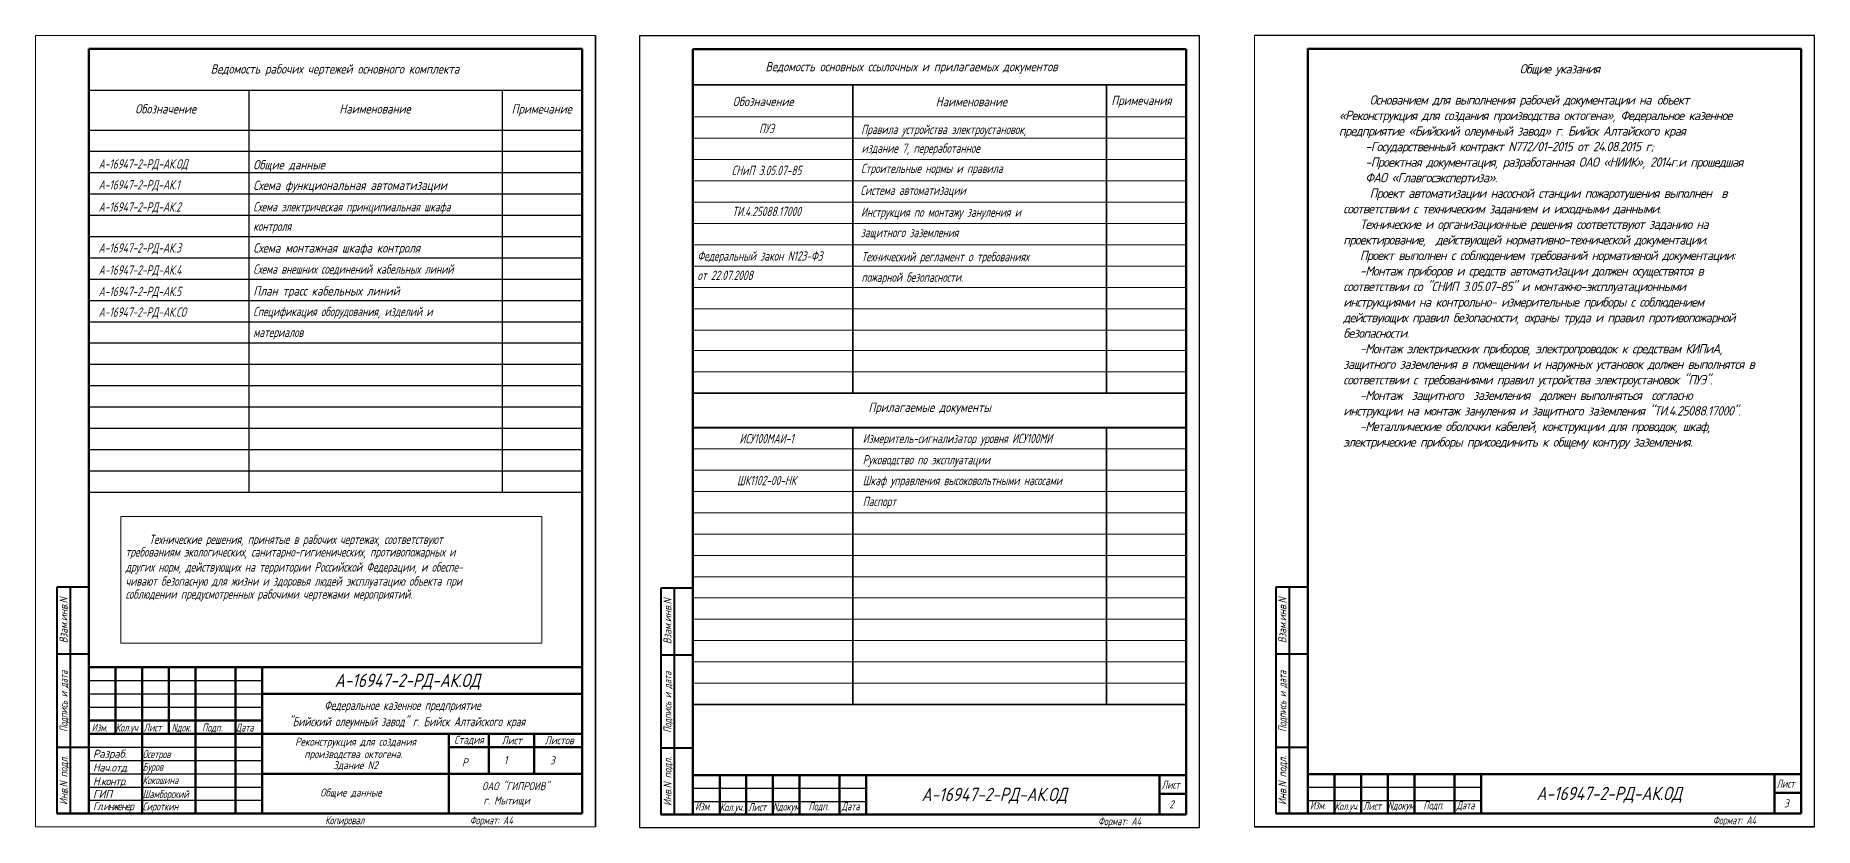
# Model space of a CAD drawing. Header units: millimetres. Extents: x 152217 to 562659, y 54507 to 219294.
# Drawn here: x 555603 to 556270, y 218698 to 218995 of the extents above; entities that cross this region are included whole.
import ezdxf
from ezdxf.enums import TextEntityAlignment as Align

# ---------------------------------------------------------------- set-up
doc = ezdxf.new("R2010")
doc.units = ezdxf.units.MM
doc.layers.get('0').update_dxf_attribs({"lineweight": 18})
for name, color, linetype, lineweight in [('Рамка толстая', 7, 'Continuous', 60), ('Рамка тонкая', 5, 'Continuous', 25), ('Текст_КИП', 2, 'Continuous', 25), ('тонкий', 5, 'Continuous', 25)]:
    doc.layers.add(name, color=color, linetype=linetype, lineweight=lineweight)
doc.layers.add('текст', color=1, linetype='Continuous')
doc.layers.add('Текст.', color=51, linetype='Continuous')
doc.styles.get("Standard").update_dxf_attribs({"font": 'simplex.shx', "width": 0.6, "oblique": 15})

msp = doc.modelspace()

# ---------------------------------------------------------------- linework, layer by layer
at = {"color": 1}
for p, q in [((555603.1977, 218994.9876), (555603.1977, 218697.9876)), ((555603.1977, 218697.9876), (555603.1977, 218994.9876)), ((555603.1977, 218994.9876), (555603.1977, 218697.9876)), ((555603.1977, 218994.9876), (555813.1977, 218994.9876)), ((556060.1752, 218994.9876), (556060.1752, 218697.9876)), ((555813.1977, 218697.9876), (555603.1977, 218697.9876))]:
    msp.add_line(p, q, dxfattribs=at)
at = {"color": 1, "lineweight": 25}
for p, q in [((555813.1977, 218697.9876), (555813.1977, 218994.9876)), ((555813.1977, 218994.9876), (555813.1977, 218697.9876)), ((555813.1977, 218994.9876), (555813.1977, 218697.9876)), ((556270.1752, 218994.9876), (556060.1752, 218994.9876)), ((556270.1752, 218697.9876), (556270.1752, 218994.9876)), ((556270.1752, 218697.9876), (556060.1752, 218697.9876)), ((556060.1752, 218697.9876), (556270.1752, 218697.9876))]:
    msp.add_line(p, q, dxfattribs=at)
at = {"lineweight": 35}
for p, q in [((555849.6273, 218976.4863), (556034.6273, 218976.4863)), ((555909.6271, 218976.4863), (555909.6271, 218860.7956)), ((556004.7057, 218976.4863), (556004.7057, 218860.7956)), ((555849.6272, 218860.7956), (556034.6272, 218860.7956)), ((555849.6272, 218847.9174), (556034.6272, 218847.9174)), ((555909.6787, 218847.9174), (555909.6787, 218743.9174)), ((556004.7056, 218847.9174), (556004.7056, 218743.9174)), ((555849.6272, 218743.9174), (556034.6272, 218743.9174))]:
    msp.add_line(p, q, dxfattribs=at)
at = {"color": 7, "lineweight": 30}
for p, q in [((555623.2026, 218974.4842), (555808.2026, 218974.4842)), ((555683.2026, 218974.4842), (555683.2026, 218823.4842)), ((555778.2026, 218974.4842), (555778.2026, 218823.4842)), ((555623.2026, 218959.4842), (555808.2026, 218959.4842))]:
    msp.add_line(p, q, dxfattribs=at)
for p, q in [((555849.6273, 218964.4863), (556034.6273, 218964.4863)), ((555849.6273, 218964.4863), (556034.6273, 218964.4863)), ((555849.6273, 218956.4863), (556034.6273, 218956.4863)), ((555849.6273, 218948.4863), (556034.6273, 218948.4863)), ((555849.6273, 218940.4863), (556034.6273, 218940.4863)), ((555849.6273, 218932.4863), (556034.6273, 218932.4863)), ((555849.6273, 218924.4863), (556034.6273, 218924.4863)), ((555849.6273, 218916.4863), (556034.6273, 218916.4863)), ((555849.6273, 218908.4863), (556034.6273, 218908.4863)), ((555849.6273, 218900.4863), (556034.6273, 218900.4863)), ((555849.6273, 218892.4863), (556034.6273, 218892.4863)), ((555849.6273, 218884.4863), (556034.6273, 218884.4863)), ((555849.6272, 218876.7956), (556034.6272, 218876.7956)), ((555849.6272, 218868.7956), (556034.6272, 218868.7956)), ((555849.6272, 218860.7956), (556034.6272, 218860.7956)), ((555849.6272, 218860.7956), (556034.6272, 218860.7956)), ((555849.6272, 218847.9174), (556034.6272, 218847.9174)), ((555849.6272, 218847.7089), (556034.6272, 218847.7089)), ((555849.6272, 218839.9174), (556034.6272, 218839.9174)), ((555849.6272, 218831.9174), (556034.6272, 218831.9174)), ((555849.6272, 218823.9174), (556034.6272, 218823.9174)), ((555849.6272, 218815.9174), (556034.6272, 218815.9174)), ((555849.6272, 218807.9174), (556034.6272, 218807.9174)), ((555849.6272, 218799.9174), (556034.6272, 218799.9174)), ((555849.6272, 218791.9174), (556034.6272, 218791.9174)), ((555849.6272, 218783.9174), (556034.6272, 218783.9174)), ((555849.6272, 218775.9174), (556034.6272, 218775.9174)), ((555849.6272, 218767.9174), (556034.6272, 218767.9174)), ((555849.6272, 218759.9174), (556034.6272, 218759.9174)), ((555849.6272, 218751.9174), (556034.6272, 218751.9174))]:
    msp.add_line(p, q)
at = {"color": 7, "lineweight": 40}
for p, q in [((555611.2026, 218787.9842), (555611.2026, 218702.9842)), ((555623.2026, 218787.9842), (555611.2026, 218787.9842)), ((555616.2026, 218787.9842), (555616.2026, 218702.9842)), ((555837.6366, 218787.627), (555837.6366, 218702.627)), ((555849.6366, 218787.627), (555837.6366, 218787.627)), ((555842.6366, 218787.627), (555842.6366, 218702.627)), ((556068.1755, 218787.9893), (556068.1755, 218702.9893)), ((556080.1755, 218787.9893), (556068.1755, 218787.9893)), ((556073.1755, 218787.9893), (556073.1755, 218702.9893)), ((555611.2026, 218762.9842), (555623.2026, 218762.9842)), ((555837.6366, 218762.627), (555849.6366, 218762.627)), ((556068.1755, 218762.9893), (556080.1755, 218762.9893)), ((555611.2026, 218727.9842), (555623.2026, 218727.9842)), ((555837.6366, 218727.627), (555849.6366, 218727.627)), ((556068.1755, 218727.9893), (556080.1755, 218727.9893)), ((555611.2026, 218702.9842), (555623.2026, 218702.9842)), ((555837.6366, 218702.627), (555849.6366, 218702.627)), ((556068.1755, 218702.9893), (556080.1755, 218702.9893))]:
    msp.add_line(p, q, dxfattribs=at)
at = {"color": 7}
for p, q in [((555623.2026, 218737.9842), (555688.2026, 218737.9842)), ((555623.2026, 218732.9842), (555688.2026, 218732.9842)), ((555688.2026, 218717.9842), (555808.2026, 218717.9842))]:
    msp.add_line(p, q, dxfattribs=at)
msp.add_lwpolyline([(555635.2026, 218814.5571), (555792.9773, 218814.5571), (555792.9773, 218766.9274), (555635.2026, 218766.9274)], close=True, dxfattribs=at)
at = {"layer": 'Рамка толстая', "color": 7}
for p, q in [((555808.2026, 218989.9842), (555623.2026, 218989.9842)), ((555623.2026, 218989.9842), (555623.2026, 218702.9842)), ((555623.2026, 218989.9842), (555623.2026, 218702.9842)), ((555623.2026, 218989.9842), (555808.2026, 218989.9842)), ((555808.2026, 218989.9842), (555808.1232, 218989.9842)), ((555808.2026, 218702.9842), (555808.2026, 218989.9842)), ((555808.2026, 218989.9842), (555808.2026, 218702.9842)), ((556080.1755, 218702.9893), (556080.1752, 218990.1575)), ((556080.1752, 218989.9425), (556265.1752, 218989.9426)), ((556265.1752, 218989.9417), (556265.166, 218702.9833)), ((555808.2026, 218757.9842), (555623.2026, 218757.9842)), ((555623.2026, 218757.9842), (555623.2026, 218702.9842)), ((555808.2026, 218757.9842), (555623.2026, 218757.9842)), ((555623.2026, 218757.9842), (555623.2026, 218702.9842)), ((555633.2026, 218757.9842), (555633.2026, 218732.9842)), ((555643.2026, 218757.9842), (555643.2026, 218702.9842)), ((555653.2026, 218757.9842), (555653.2026, 218732.9842)), ((555663.2026, 218757.9842), (555663.2026, 218702.9842)), ((555678.2026, 218757.9842), (555678.2026, 218702.9842)), ((555688.2026, 218757.9842), (555688.2026, 218702.9842)), ((555849.6366, 218757.627), (555849.6366, 218702.627)), ((555849.6366, 218757.627), (555849.6366, 218702.627)), ((556080.1755, 218757.9893), (556080.1755, 218702.9893)), ((556080.1755, 218757.9893), (556080.1755, 218702.9893)), ((555688.2026, 218747.9842), (555808.2026, 218747.9842)), ((555623.2026, 218737.9842), (555688.2026, 218737.9842)), ((555623.2026, 218732.9842), (555808.2026, 218732.9842)), ((555758.2026, 218732.9842), (555758.2026, 218702.9842)), ((555773.2026, 218732.9842), (555773.2026, 218717.9842)), ((555790.2026, 218732.9842), (555790.2026, 218717.9842)), ((555758.2026, 218727.9842), (555808.2026, 218727.9842)), ((555688.2026, 218717.9842), (555808.2026, 218717.9842)), ((555849.7366, 218717.4866), (556034.6363, 218717.4866)), ((555859.7122, 218717.4866), (555859.7287, 218702.6462)), ((555869.6841, 218717.4866), (555869.6841, 218702.6572)), ((555879.6841, 218717.4866), (555879.6841, 218702.6572)), ((555889.6841, 218717.4866), (555889.6841, 218702.6794)), ((555904.6841, 218717.4866), (555904.6841, 218702.6961)), ((555914.6841, 218717.4866), (555914.6841, 218702.7072)), ((556024.6363, 218717.4866), (556024.6358, 218702.6214)), ((556080.2755, 218717.849), (556265.1752, 218717.849)), ((556090.2512, 218717.849), (556090.2676, 218703.0085)), ((556100.223, 218717.849), (556100.223, 218703.0195)), ((556110.223, 218717.849), (556110.223, 218703.0195)), ((556120.223, 218717.849), (556120.223, 218703.0417)), ((556135.223, 218717.849), (556135.223, 218703.0584)), ((556145.223, 218717.849), (556145.223, 218703.0695)), ((556255.1752, 218717.849), (556255.1748, 218702.9837)), ((556024.6363, 218710.4821), (556034.6363, 218710.4821)), ((556255.1752, 218710.8444), (556265.1752, 218710.8444)), ((555611.2026, 218702.9842), (555808.2026, 218702.9842)), ((556034.6363, 218702.621), (555837.6366, 218702.6272)), ((556265.1752, 218702.9833), (556068.1755, 218702.9895))]:
    msp.add_line(p, q, dxfattribs=at)
at = {"layer": 'Рамка толстая'}
for p, q in [((555849.6273, 218702.635), (555849.6271, 218989.8403)), ((555849.6271, 218989.8401), (556034.6271, 218989.8403)), ((556034.6271, 218989.8403), (556034.6271, 218702.621))]:
    msp.add_line(p, q, dxfattribs=at)
at = {"layer": 'Рамка тонкая'}
for p, q in [((555829.6271, 218994.8403), (555829.6271, 218697.8403)), ((556039.6271, 218994.8403), (555829.6271, 218994.8403)), ((556039.6271, 218697.8403), (556039.6271, 218994.8403)), ((555829.6271, 218697.8403), (556039.6271, 218697.8403))]:
    msp.add_line(p, q, dxfattribs=at)
at = {"layer": 'Рамка тонкая', "color": 7}
for p, q in [((555849.6841, 218717.547), (555914.6841, 218717.547)), ((556080.223, 218717.9093), (556145.223, 218717.9093)), ((555849.6841, 218712.547), (555914.6841, 218712.547)), ((556080.223, 218712.9093), (556145.223, 218712.9093)), ((555849.6841, 218707.547), (555914.6841, 218707.547)), ((556080.223, 218707.9093), (556145.223, 218707.9093))]:
    msp.add_line(p, q, dxfattribs=at)
at = {"layer": 'тонкий', "color": 7}
for p, q in [((555808.2026, 218951.4842), (555623.2026, 218951.4842)), ((555808.2026, 218943.4842), (555623.2026, 218943.4842)), ((555808.2026, 218935.4842), (555623.2026, 218935.4842)), ((555808.2026, 218927.4842), (555623.2026, 218927.4842)), ((555808.2026, 218919.4842), (555623.2026, 218919.4842)), ((555808.2026, 218911.4842), (555623.2026, 218911.4842)), ((555808.2026, 218903.4842), (555623.2026, 218903.4842)), ((555808.2026, 218895.4842), (555623.2026, 218895.4842)), ((555808.2026, 218887.4842), (555623.2026, 218887.4842)), ((555808.2026, 218879.4842), (555623.2026, 218879.4842)), ((555808.2026, 218871.4842), (555623.2026, 218871.4842)), ((555808.2026, 218863.4842), (555623.2026, 218863.4842)), ((555808.2026, 218855.4842), (555623.2026, 218855.4842)), ((555808.2026, 218847.4842), (555623.2026, 218847.4842)), ((555808.2026, 218839.4842), (555623.2026, 218839.4842)), ((555808.2026, 218831.4842), (555623.2026, 218831.4842)), ((555808.2026, 218823.4842), (555623.2026, 218823.4842)), ((555623.2026, 218752.9842), (555688.2026, 218752.9842)), ((555623.2026, 218747.9842), (555688.2026, 218747.9842)), ((555623.2026, 218742.9842), (555688.2026, 218742.9842)), ((555623.2026, 218727.9842), (555688.2026, 218727.9842)), ((555623.2026, 218727.9842), (555688.2026, 218727.9842)), ((555623.2026, 218722.9842), (555688.2026, 218722.9842)), ((555623.2026, 218722.9842), (555688.2026, 218722.9842)), ((555623.2026, 218717.9842), (555688.2026, 218717.9842)), ((555623.2026, 218717.9842), (555688.2026, 218717.9842)), ((555623.2026, 218712.9842), (555688.2026, 218712.9842)), ((555623.2026, 218712.9842), (555688.2026, 218712.9842)), ((555623.2026, 218707.9842), (555688.2026, 218707.9842)), ((555623.2026, 218707.9842), (555688.2026, 218707.9842))]:
    msp.add_line(p, q, dxfattribs=at)

# ---------------------------------------------------------------- texts
at = {"color": 7, "lineweight": 35, "oblique": 15, "width": 0.8}
for s, p in [('Ведомость рабочих чертежей основного комплекта', (555715.4526, 218981.9842)), ('Обозначение', (555651.9526, 218967.4842)), ('Наименование', (555730.4526, 218967.4842)), ('Примечание', (555792.9526, 218966.9842))]:
    msp.add_text(s, height=3.5, dxfattribs=at).set_placement(p, align=Align.MIDDLE)
at = {"lineweight": 30, "oblique": 15, "width": 0.8}
for s, p in [('Ведомость основных ссылочных и прилагаемых документов', (555876.8417, 218981.5739)), ('Обозначение', (555864.5924, 218968.4941)), ('Наименование', (555940.6986, 218968.4297)), ('Примечания', (556006.5274, 218968.8956))]:
    msp.add_text(s, height=3.5, dxfattribs=at).set_placement(p)
at = {"oblique": 15, "width": 0.7}
for s, p in [('ПУЭ', (555877.2669, 218958.3478)), ('СНиП 3.05.07-85', (555877.2669, 218942.6197)), ('ТИ.4.25088.17000', (555877.2669, 218927.2185)), ('ИСУ100МАИ-1', (555877.2669, 218841.9691)), ('ШК1102-00-НК', (555877.2669, 218826.2499))]:
    msp.add_text(s, height=3.5, dxfattribs=at).set_placement(p, align=Align.CENTER)
for s, p in [('Правила устройства электроустановок, ', (555912.7208, 218958.021)), (' издание 7, переработанное', (555911.2778, 218950.9703)), ('Строительные нормы и правила', (555912.6982, 218943.3805)), ('Система автоматизации', (555912.4817, 218935.1551)), ('Инструкция по монтажу зануления и', (555912.6457, 218926.9505)), ('защитного заземления ', (555912.5799, 218919.3072)), ('Измеритель-сигнализатор уровня ИСУ100МИ', (555913.3201, 218842.0414)), ('Руководство по эксплуатации', (555913.3201, 218834.0414)), ('Шкаф управления высоковольтными насосами', (555913.3201, 218826.2499)), ('Паспорт', (555913.3201, 218818.4007))]:
    msp.add_text(s, height=3.5, dxfattribs=at).set_placement(p)
at = {"color": 7, "oblique": 15, "width": 0.7}
for s, p in [('Федеральный закон N123-ФЗ', (555851.348, 218910.5113)), ('Технический регламент о требованиях', (555912.85, 218910.2632)), ('от 22.07.2008 ', (555851.348, 218903.2497)), ('пожарной безопасности.', (555912.85, 218902.5555))]:
    msp.add_text(s, height=3.5, dxfattribs=at).set_placement(p)
at = {"lineweight": 35, "oblique": 15, "width": 0.8}
msp.add_text('Прилагаемые документы', height=3.5, dxfattribs=at).set_placement((555915.4683, 218853.7299))
at = {"color": 2, "oblique": 15, "width": 0.7}
for s, p in [('требованиям экологических, санитарно-гигиенических, противопожарных и ', (555636.9238, 218799.4508)), ('Технические решения, принятые в рабочих чертежах, соответствуют', (555645.781, 218804.1716)), ('других норм, действующих на территории Российской Федерации, и обеспе-', (555636.9238, 218793.7895)), ('чивают безопасную для жизни и здоровья людей эксплуатацию объекта при', (555636.9238, 218788.5044)), ('соблюдении предусмотренных рабочими чертежами мероприятий.', (555636.9238, 218783.631))]:
    msp.add_text(s, height=3.5, dxfattribs=at).set_placement(p)
at = {"color": 2, "oblique": 15}
for s, width, p in [('Взам.инв.N', 0.8, (555615.2026, 218775.4842)), ('Взам.инв.N', 0.8, (555841.6366, 218775.127)), ('Взам.инв.N', 0.8, (556072.1755, 218775.4893)), ('Подпись и дата', 0.7, (555615.2026, 218745.1283)), ('Подпись и дата', 0.7, (555841.6366, 218744.7711)), ('Подпись и дата', 0.7, (556072.1755, 218745.1334)), ('Инв.N подл.', 0.8, (555615.2026, 218715.4842)), ('Инв.N подл.', 0.8, (555841.6366, 218715.127)), ('Инв.N подл.', 0.8, (556072.1755, 218715.4893))]:
    msp.add_text(s, height=3, rotation=90, dxfattribs=dict(at, width=width)).set_placement(p, align=Align.CENTER)
at = {"color": 3, "oblique": 15, "width": 0.7}
for s, p in [('Изм.', (555624.2058, 218733.8102)), ('Кол.уч', (555633.2058, 218733.8102)), ('Лист', (555643.7058, 218733.8102)), ('Nдок.', (555654.2058, 218733.8102)), ('Подп.', (555665.6147, 218733.8102)), ('Дата', (555678.2026, 218733.8102))]:
    msp.add_text(s, height=3, dxfattribs=at).set_placement(p)
at = {"color": 3, "oblique": 15, "width": 0.8}
for s, p in [('Стадия', (555765.7026, 218730.4842)), ('Лист', (555781.7026, 218730.4842)), ('Листов', (555799.5545, 218730.5187))]:
    msp.add_text(s, height=3, dxfattribs=at).set_placement(p, align=Align.MIDDLE)
at = {"color": 2, "oblique": 15, "width": 0.7}
for s, p in [('Копировал', (555719.0826, 218700.0839)), ('Формат: А4', (555774.0826, 218700.0839)), ('Формат: А4', (556240.1797, 218700.0839)), ('Формат: А4', (556009.6408, 218699.7216))]:
    msp.add_text(s, height=3, dxfattribs=at).set_placement(p, align=Align.MIDDLE)
at = {"color": 7, "insert": (556089.3772, 218984.2489), "char_height": 3.5, "attachment_point": 1}
msp.add_mtext_dynamic_manual_height_columns('\\pi66.132,l4.1416;{\\W0.9;\\T0.9;Общие указания\\P\\pi6.1978;\\P\\pi9.9313,l2.4792;^I\\C256;Основанием для выполнения рабочей документации на\\W1;\\T1; \\W0.9;\\T0.9;объект «Реконструкция для создания производства октогена», Федеральное казенное предприятие «Бийский олеумный завод» г.\\~Бийск Алтайского края \\P-Государственный контракт N772/01-2015 от 24.08.2015 г; \\P\\pi0,l12.41;-Проектная документация, разработанная ОАО «НИИК», 2014г.и прошедшая ФАО «Главгосэкспертиза».\\P\\pl4.1416;\\C7;^IПроект автоматизации насосной станции пожаротушения выполнен  в соответствии с техническим заданием и исходными данными. \\P\\pi6.1978;Технические и организационные решения соответствуют заданию на проектирование,  действующей нормативно-технической документации.\\PПроект выполнен с соблюдением требований нормативной документации:\\P-Монтаж приборов и средств автоматизации должен осуществятся в соответствии со "СНИП 3.05.07-85" и монтажно-эксплуатационными инструкциями на контрольно- измерительные приборы с соблюдением действующих правил безопасности, охраны труда и правил противопожарной безопасности.\\P-Монтаж электрических приборов, электропроводок к средствам КИПиА, защитного заземления в помещении и наружных установок должен выполнятся в соответствии с требованиями правил устройства электроустановок "ПУЭ".  \\P-Монтаж  защитного  заземления  должен выполняться  согласно  инструкции на монтаж зануления и защитного заземления "ТИ.4.25088.17000".\\P-Металлические оболочки кабелей, конструкции для проводок, шкаф, электрические приборы присоединить к общему контуру заземления.}', width=171.412045, gutter_width=17.5, heights=[0], dxfattribs=at)
at = {"layer": 'текст', "color": 3, "oblique": 15}
for s, width, p in [('Лист', 0.7, (556025.4485, 218712.3734)), ('Лист', 0.7, (556255.9874, 218712.7357)), ('Изм.', 0.7, (555850.4685, 218704.2502)), ('Кол.уч.', 0.7, (555859.7273, 218703.9216)), ('Лист', 0.7, (555870.3856, 218703.9605)), ('Nдокум.', 0.6, (555879.5923, 218704.1352)), ('Подп.', 0.7, (555893.0021, 218704.2502)), ('Дата', 0.7, (555905.4372, 218704.2502)), ('Изм.', 0.7, (556081.0074, 218704.6125)), ('Кол.уч.', 0.7, (556090.2662, 218704.2839)), ('Лист', 0.7, (556100.9245, 218704.3228)), ('Nдокум.', 0.6, (556110.1312, 218704.4975)), ('Подп.', 0.7, (556123.5411, 218704.6125)), ('Дата', 0.7, (556135.9761, 218704.6125))]:
    msp.add_text(s, height=3, dxfattribs=dict(at, width=width)).set_placement(p)
at = {"layer": 'текст', "char_height": 3, "width": 19, "attachment_point": 4}
for s, insert in [('{\\W0.95;\\T0.95;Разраб.}', (555624.7296, 218725.0571)), ('{\\W0.9;\\T0.95;Нач.отд.}', (555624.7296, 218720.0571)), ('{\\W0.9;\\T0.9;Н.контр.}', (555624.7296, 218714.7263)), ('{\\W0.95;\\T0.95;ГИП}', (555624.7296, 218710.3647)), ('{\\W0.8;\\T0.85;Гл.инженер}', (555624.7296, 218705.3647))]:
    msp.add_mtext(s, dxfattribs=dict(at, insert=insert))
at = {"layer": 'Текст.', "color": 2, "oblique": 15, "width": 0.8}
for s, p in [('2', (556029.1201, 218704.9879)), ('3', (556259.659, 218705.3502))]:
    msp.add_text(s, height=3, dxfattribs=at).set_placement(p, align=Align.CENTER)
at = {"layer": 'Текст_КИП', "oblique": 15}
for s, height, width, p in [('А-16947-2-РД-АК.ОД ', 3.5, 0.7, (555626.8135, 218945.0524)), ('Общие данные', 3.5, 0.8, (555684.8135, 218944.7526)), ('А-16947-2-РД-АК.1 ', 3.5, 0.7, (555626.8135, 218937.219)), ('Схема функциональная автоматизации ', 3.5, 0.8, (555684.8135, 218937.0487)), ('Схема электрическая принципиальная шкафа', 3.5, 0.7, (555684.8135, 218928.9876)), ('контроля', 3.5, 0.7, (555684.8135, 218921.692)), ('А-16947-2-РД-АК.3 ', 3.5, 0.7, (555626.8135, 218913.5496)), ('Схема монтажная шкафа контроля', 3.5, 0.8, (555684.8135, 218913.53)), ('А-16947-2-РД-АК.4 ', 3.5, 0.7, (555626.8135, 218905.2526)), ('Схема внешних соединений кабельных линий ', 3.5, 0.7, (555684.8135, 218905.5945)), ('План трасс кабельных линий ', 3.5, 0.8, (555684.8135, 218897.4014)), ('Спецификация оборудования, изделий и', 3.5, 0.7, (555684.8135, 218889.6818)), ('материалов', 3.5, 0.7, (555684.8135, 218881.866)), ('Федеральное казенное предприятие', 3.5, 0.7, (555711.4003, 218741.8813)), ('"Бийский олеумный завод" г. Бийск Алтайского края ', 3.5, 0.7, (555698.1159, 218735.8045)), ('Буров', 3, 0.7, (555643.3319, 218719.0625)), ('Осетров', 3, 0.7, (555643.3319, 218723.8246)), ('Кокошина', 3, 0.7, (555643.3319, 218714.0625)), ('ОАО "ГИПРОИВ"', 3, 0.8, (555770.5982, 218711.7961)), ('Шамборский', 3, 0.7, (555643.3319, 218708.8467)), ('Общие данные', 3, 0.8, (555709.9424, 218709.4116)), ('г. Мытищи', 3, 0.8, (555771.1557, 218706.4383)), ('Сироткин', 3, 0.7, (555643.3319, 218704.2036))]:
    msp.add_text(s, height=height, dxfattribs=dict(at, width=width)).set_placement(p)
at = {"layer": 'Текст_КИП', "ltscale": 0.02, "oblique": 15}
for s, height, width, p in [('А-16947-2-РД-АК.2', 3.5, 0.7, (555626.8135, 218928.9138)), ('А-16947-2-РД-АК.5', 3.5, 0.7, (555626.8135, 218897.2055)), ('А-16947-2-РД-АК.СО', 3.5, 0.7, (555626.8135, 218889.4604)), ('А-16947-2-РД-АК.ОД', 5, 0.8, (555715.3265, 218750.4908)), ('А-16947-2-РД-АК.ОД', 5, 0.8, (555935.3741, 218707.6877)), ('А-16947-2-РД-АК.ОД', 5, 0.8, (556165.913, 218708.0501))]:
    msp.add_text(s, height=height, dxfattribs=dict(at, width=width)).set_placement(p)
at = {"layer": 'Текст_КИП', "oblique": 15, "width": 0.8}
for s, p in [('Реконструкция для создания', (555723.1554, 218728.4947)), ('производства октогена. ', (555723.1554, 218723.8408)), ('Здание N2', (555723.1554, 218719.6806))]:
    msp.add_text(s, height=3, dxfattribs=at).set_placement(p, align=Align.CENTER)
at = {"layer": 'Текст_КИП', "lineweight": -3, "oblique": 15, "width": 0.8}
for s, p in [('Р', (555763.1142, 218720.7725)), ('1', (555778.8337, 218721.6132)), ('3', (555796.1341, 218721.4977))]:
    msp.add_text(s, height=3, dxfattribs=at).set_placement(p)

doc.saveas('drawing.dxf')
